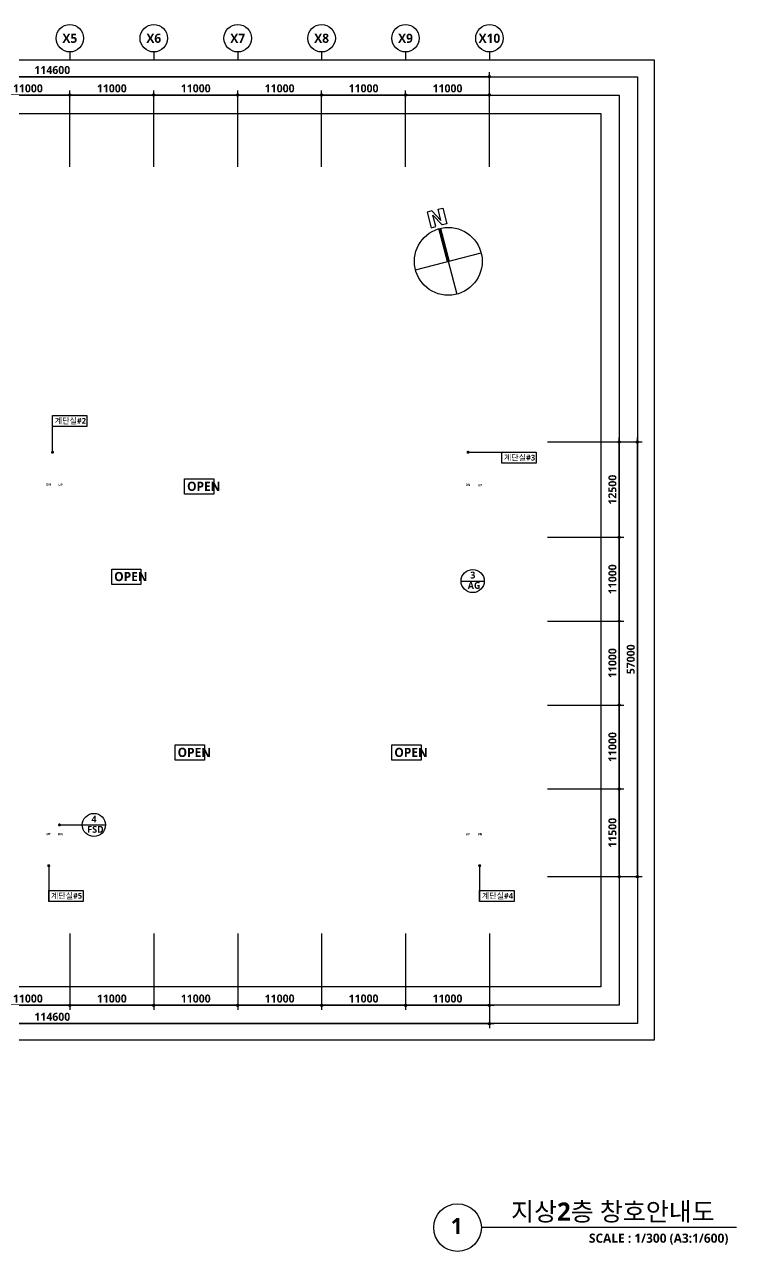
# Model space of a CAD drawing. Header units: millimetres. Extents: x 28132 to 190005487, y 7641 to 455456909.
# Drawn here: x 877444 to 970757, y 8754 to 169666 of the extents above; entities that cross this region are included whole.
import ezdxf
from ezdxf.enums import TextEntityAlignment as Align

# ---------------------------------------------------------------- set-up
doc = ezdxf.new("R2010")
doc.units = ezdxf.units.MM
doc.header["$LTSCALE"] = 400
doc.header["$MEASUREMENT"] = 0
doc.header["$PDSIZE"] = -10
doc.layers.get('0').update_dxf_attribs({"linetype": 'CONTINUOUS'})
doc.layers.get('Defpoints').update_dxf_attribs({"color": 153, "linetype": 'CONTINUOUS'})
for name, color, linetype in [('0_AW', 3, 'CONTINUOUS'), ('0_FSD', 1, 'CONTINUOUS'), ('A-ANNO-TEXT2', 7, 'CONTINUOUS'), ('COL', 2, 'CONTINUOUS'), ('SYM', 8, 'CONTINUOUS'), ('X-SEC-종$0$A-ST-AXIS-BUB', 7, 'CONTINUOUS')]:
    doc.layers.add(name, color=color, linetype=linetype)
doc.layers.add('Defpoint', color=161, linetype='CONTINUOUS', plot=False)
doc.styles.add('송현플러스-돋움체', font='NanumGothicBold.ttf')
doc.dimstyles.new('SHP 600', dxfattribs={"dimscale": 300, "dimtxt": 3.5, "dimasz": 1, "dimexe": 2, "dimexo": 2, "dimgap": 1, "dimtad": 1, "dimdec": 0, "dimzin": 0, "dimdsep": 46, "dimtxsty": '송현플러스-돋움체', "dimblk": 'DIMDOT', "dimcen": 0.09, "dimclrt": 3, "dimadec": 0, "dimazin": 1, "dimtfac": 1, "dimtdec": 0, "dimtix": 1, "dimtmove": 2, "dimatfit": 0, "dimldrblk": 'DIMDOT', "dimfxl": 1, "dimtfillclr": 3, "dimtolj": 1, "dimtzin": 0, "dimarcsym": 0})

# ---------------------------------------------------------------- blocks, each defined once
blk = doc.blocks.new('DIMDOT')
at = {"color": 0}
blk.add_line((-2, 0), (2, 0), dxfattribs=at)
for radius in [0.5, 0.25]:
    blk.add_circle((0, 0), radius, dxfattribs=at)
blk = doc.blocks.new('*D38')
at = {"color": 0, "lineweight": -2}
for p, q in [((823782, 151016), (823782, 163416)), ((938082, 162816), (824082, 162816)), ((938382, 151016), (938382, 163416))]:
    blk.add_line(p, q, dxfattribs=at)
at = {"layer": 'Defpoints', "color": 0}
for p in [(823782, 162816), (823782, 150416), (938382, 150416)]:
    blk.add_point(p, dxfattribs=at)
at = {"color": 0, "linetype": 'ByBlock', "lineweight": -2, "xscale": 300, "yscale": 300, "zscale": 300, "rotation": 180}
blk.add_blockref('DIMDOT', (823782, 162816), dxfattribs=at)
at = {"color": 0, "linetype": 'ByBlock', "lineweight": -2, "xscale": 300, "yscale": 300, "zscale": 300}
blk.add_blockref('DIMDOT', (938382, 162816), dxfattribs=at)
at = {"color": 3, "insert": (881082, 163696), "char_height": 1050, "attachment_point": 5, "style": '송현플러스-돋움체'}
blk.add_mtext('\\A1;114600', dxfattribs=at)
blk = doc.blocks.new('*D42')
at = {"color": 0, "lineweight": -2}
for p, q in [((872382, 151016), (872382, 161016)), ((883382, 151016), (883382, 161016)), ((883082, 160416), (872682, 160416))]:
    blk.add_line(p, q, dxfattribs=at)
at = {"layer": 'Defpoints', "color": 0}
for p in [(872382, 160416), (872382, 150416), (883382, 150416)]:
    blk.add_point(p, dxfattribs=at)
at = {"color": 0, "linetype": 'ByBlock', "lineweight": -2, "xscale": 300, "yscale": 300, "zscale": 300, "rotation": 180}
blk.add_blockref('DIMDOT', (872382, 160416), dxfattribs=at)
at = {"color": 0, "linetype": 'ByBlock', "lineweight": -2, "xscale": 300, "yscale": 300, "zscale": 300}
blk.add_blockref('DIMDOT', (883382, 160416), dxfattribs=at)
at = {"color": 3, "insert": (877882, 161292), "char_height": 1050, "attachment_point": 5, "style": '송현플러스-돋움체'}
blk.add_mtext('\\A1;11000', dxfattribs=at)
blk = doc.blocks.new('*D43')
at = {"color": 0, "lineweight": -2}
for p, q in [((883382, 151016), (883382, 161016)), ((894382, 151016), (894382, 161016)), ((894082, 160416), (883682, 160416))]:
    blk.add_line(p, q, dxfattribs=at)
at = {"layer": 'Defpoints', "color": 0}
for p in [(883382, 160416), (883382, 150416), (894382, 150416)]:
    blk.add_point(p, dxfattribs=at)
at = {"color": 0, "linetype": 'ByBlock', "lineweight": -2, "xscale": 300, "yscale": 300, "zscale": 300, "rotation": 180}
blk.add_blockref('DIMDOT', (883382, 160416), dxfattribs=at)
at = {"color": 0, "linetype": 'ByBlock', "lineweight": -2, "xscale": 300, "yscale": 300, "zscale": 300}
blk.add_blockref('DIMDOT', (894382, 160416), dxfattribs=at)
at = {"color": 3, "insert": (888882, 161292), "char_height": 1050, "attachment_point": 5, "style": '송현플러스-돋움체'}
blk.add_mtext('\\A1;11000', dxfattribs=at)
blk = doc.blocks.new('*D44')
at = {"color": 0, "lineweight": -2}
for p, q in [((894382, 151016), (894382, 161016)), ((905382, 151016), (905382, 161016)), ((905082, 160416), (894682, 160416))]:
    blk.add_line(p, q, dxfattribs=at)
at = {"layer": 'Defpoints', "color": 0}
for p in [(894382, 160416), (894382, 150416), (905382, 150416)]:
    blk.add_point(p, dxfattribs=at)
at = {"color": 0, "linetype": 'ByBlock', "lineweight": -2, "xscale": 300, "yscale": 300, "zscale": 300, "rotation": 180}
blk.add_blockref('DIMDOT', (894382, 160416), dxfattribs=at)
at = {"color": 0, "linetype": 'ByBlock', "lineweight": -2, "xscale": 300, "yscale": 300, "zscale": 300}
blk.add_blockref('DIMDOT', (905382, 160416), dxfattribs=at)
at = {"color": 3, "insert": (899882, 161292), "char_height": 1050, "attachment_point": 5, "style": '송현플러스-돋움체'}
blk.add_mtext('\\A1;11000', dxfattribs=at)
blk = doc.blocks.new('*D45')
at = {"color": 0, "lineweight": -2}
for p, q in [((905382, 151016), (905382, 161016)), ((916382, 151016), (916382, 161016)), ((916082, 160416), (905682, 160416))]:
    blk.add_line(p, q, dxfattribs=at)
at = {"layer": 'Defpoints', "color": 0}
for p in [(905382, 160416), (905382, 150416), (916382, 150416)]:
    blk.add_point(p, dxfattribs=at)
at = {"color": 0, "linetype": 'ByBlock', "lineweight": -2, "xscale": 300, "yscale": 300, "zscale": 300, "rotation": 180}
blk.add_blockref('DIMDOT', (905382, 160416), dxfattribs=at)
at = {"color": 0, "linetype": 'ByBlock', "lineweight": -2, "xscale": 300, "yscale": 300, "zscale": 300}
blk.add_blockref('DIMDOT', (916382, 160416), dxfattribs=at)
at = {"color": 3, "insert": (910882, 161292), "char_height": 1050, "attachment_point": 5, "style": '송현플러스-돋움체'}
blk.add_mtext('\\A1;11000', dxfattribs=at)
blk = doc.blocks.new('*D46')
at = {"color": 0, "lineweight": -2}
for p, q in [((916382, 151016), (916382, 161016)), ((927382, 151016), (927382, 161016)), ((927082, 160416), (916682, 160416))]:
    blk.add_line(p, q, dxfattribs=at)
at = {"layer": 'Defpoints', "color": 0}
for p in [(916382, 160416), (916382, 150416), (927382, 150416)]:
    blk.add_point(p, dxfattribs=at)
at = {"color": 0, "linetype": 'ByBlock', "lineweight": -2, "xscale": 300, "yscale": 300, "zscale": 300, "rotation": 180}
blk.add_blockref('DIMDOT', (916382, 160416), dxfattribs=at)
at = {"color": 0, "linetype": 'ByBlock', "lineweight": -2, "xscale": 300, "yscale": 300, "zscale": 300}
blk.add_blockref('DIMDOT', (927382, 160416), dxfattribs=at)
at = {"color": 3, "insert": (921882, 161292), "char_height": 1050, "attachment_point": 5, "style": '송현플러스-돋움체'}
blk.add_mtext('\\A1;11000', dxfattribs=at)
blk = doc.blocks.new('*D47')
at = {"color": 0, "lineweight": -2}
for p, q in [((927382, 151016), (927382, 161016)), ((938382, 151016), (938382, 161016)), ((938082, 160416), (927682, 160416))]:
    blk.add_line(p, q, dxfattribs=at)
at = {"layer": 'Defpoints', "color": 0}
for p in [(927382, 160416), (927382, 150416), (938382, 150416)]:
    blk.add_point(p, dxfattribs=at)
at = {"color": 0, "linetype": 'ByBlock', "lineweight": -2, "xscale": 300, "yscale": 300, "zscale": 300, "rotation": 180}
blk.add_blockref('DIMDOT', (927382, 160416), dxfattribs=at)
at = {"color": 0, "linetype": 'ByBlock', "lineweight": -2, "xscale": 300, "yscale": 300, "zscale": 300}
blk.add_blockref('DIMDOT', (938382, 160416), dxfattribs=at)
at = {"color": 3, "insert": (932882, 161292), "char_height": 1050, "attachment_point": 5, "style": '송현플러스-돋움체'}
blk.add_mtext('\\A1;11000', dxfattribs=at)
blk = doc.blocks.new('X-SEC-종$0$A-ST-AXIS-BUB-1')
at = {"layer": 'X-SEC-종$0$A-ST-AXIS-BUB'}
blk.add_line((0, 350), (0, 0), dxfattribs=at)
blk.add_circle((0, 950), 600, dxfattribs=at)
blk = doc.blocks.new('dr-sy-018-D-M')
for p, q in [((-1, 16.4), (-2.5, 16.4)), ((-2.5, 16.4), (-2.5, 11.4)), ((-1, 16.4), (1, 12.8)), ((1, 12.8), (1, 16.4)), ((1, 16.4), (2.5, 16.4)), ((2.5, 16.4), (2.5, 11.4)), ((-1, 15.09), (1.05, 11.4)), ((-1, 11.4), (-1, 15.09)), ((-2.5, 11.4), (-1, 11.4)), ((2.5, 11.4), (1.05, 11.4)), ((-10.5, 0), (10.5, 0)), ((0, 0), (0, -10.5))]:
    blk.add_line(p, q)
at = {"const_width": 1}
blk.add_lwpolyline([(0, 10.5), (0, 0)], dxfattribs=at)
blk.add_circle((0, 0), 10.5)
blk = doc.blocks.new('*D296')
at = {"color": 0, "lineweight": -2}
for p, q in [((945982, 114916), (955982, 114916)), ((955382, 102716), (955382, 114616)), ((945982, 102416), (955982, 102416))]:
    blk.add_line(p, q, dxfattribs=at)
at = {"layer": 'Defpoints', "color": 0}
for p in [(945382, 114916), (955382, 114916), (945382, 102416)]:
    blk.add_point(p, dxfattribs=at)
at = {"color": 0, "linetype": 'ByBlock', "lineweight": -2, "xscale": 300, "yscale": 300, "zscale": 300}
for p, rotation in [((955382, 114916), 90), ((955382, 102416), 270)]:
    blk.add_blockref('DIMDOT', p, dxfattribs=dict(at, rotation=rotation))
at = {"color": 3, "insert": (954503, 108666), "char_height": 1050, "attachment_point": 5, "rotation": 90, "style": '송현플러스-돋움체'}
blk.add_mtext('\\A1;12500', dxfattribs=at)
blk = doc.blocks.new('*D297')
at = {"color": 0, "lineweight": -2}
for p, q in [((945982, 102416), (955982, 102416)), ((955382, 91716), (955382, 102116)), ((945982, 91416), (955982, 91416))]:
    blk.add_line(p, q, dxfattribs=at)
at = {"layer": 'Defpoints', "color": 0}
for p in [(945382, 102416), (955382, 102416), (945382, 91416)]:
    blk.add_point(p, dxfattribs=at)
at = {"color": 0, "linetype": 'ByBlock', "lineweight": -2, "xscale": 300, "yscale": 300, "zscale": 300}
for p, rotation in [((955382, 102416), 90), ((955382, 91416), 270)]:
    blk.add_blockref('DIMDOT', p, dxfattribs=dict(at, rotation=rotation))
at = {"color": 3, "insert": (954506, 96916), "char_height": 1050, "attachment_point": 5, "rotation": 90, "style": '송현플러스-돋움체'}
blk.add_mtext('\\A1;11000', dxfattribs=at)
blk = doc.blocks.new('*D298')
at = {"color": 0, "lineweight": -2}
for p, q in [((945982, 91416), (955982, 91416)), ((955382, 80716), (955382, 91116)), ((945982, 80416), (955982, 80416))]:
    blk.add_line(p, q, dxfattribs=at)
at = {"layer": 'Defpoints', "color": 0}
for p in [(945382, 91416), (955382, 91416), (945382, 80416)]:
    blk.add_point(p, dxfattribs=at)
at = {"color": 0, "linetype": 'ByBlock', "lineweight": -2, "xscale": 300, "yscale": 300, "zscale": 300}
for p, rotation in [((955382, 91416), 90), ((955382, 80416), 270)]:
    blk.add_blockref('DIMDOT', p, dxfattribs=dict(at, rotation=rotation))
at = {"color": 3, "insert": (954506, 85916), "char_height": 1050, "attachment_point": 5, "rotation": 90, "style": '송현플러스-돋움체'}
blk.add_mtext('\\A1;11000', dxfattribs=at)
blk = doc.blocks.new('*D299')
at = {"color": 0, "lineweight": -2}
for p, q in [((945982, 80416), (955982, 80416)), ((955382, 69716), (955382, 80116)), ((945982, 69416), (955982, 69416))]:
    blk.add_line(p, q, dxfattribs=at)
at = {"layer": 'Defpoints', "color": 0}
for p in [(945382, 80416), (955382, 80416), (945382, 69416)]:
    blk.add_point(p, dxfattribs=at)
at = {"color": 0, "linetype": 'ByBlock', "lineweight": -2, "xscale": 300, "yscale": 300, "zscale": 300}
for p, rotation in [((955382, 80416), 90), ((955382, 69416), 270)]:
    blk.add_blockref('DIMDOT', p, dxfattribs=dict(at, rotation=rotation))
at = {"color": 3, "insert": (954506, 74916), "char_height": 1050, "attachment_point": 5, "rotation": 90, "style": '송현플러스-돋움체'}
blk.add_mtext('\\A1;11000', dxfattribs=at)
blk = doc.blocks.new('*D300')
at = {"color": 0, "lineweight": -2}
for p, q in [((945982, 69416), (955982, 69416)), ((955382, 58216), (955382, 69116)), ((945982, 57916), (955982, 57916))]:
    blk.add_line(p, q, dxfattribs=at)
at = {"layer": 'Defpoints', "color": 0}
for p in [(945382, 69416), (955382, 69416), (945382, 57916)]:
    blk.add_point(p, dxfattribs=at)
at = {"color": 0, "linetype": 'ByBlock', "lineweight": -2, "xscale": 300, "yscale": 300, "zscale": 300}
for p, rotation in [((955382, 69416), 90), ((955382, 57916), 270)]:
    blk.add_blockref('DIMDOT', p, dxfattribs=dict(at, rotation=rotation))
at = {"color": 3, "insert": (954505, 63666), "char_height": 1050, "attachment_point": 5, "rotation": 90, "style": '송현플러스-돋움체'}
blk.add_mtext('\\A1;11500', dxfattribs=at)
blk = doc.blocks.new('*D301')
at = {"color": 0, "lineweight": -2}
for p, q in [((945982, 114916), (958382, 114916)), ((957782, 58216), (957782, 114616)), ((945982, 57916), (958382, 57916))]:
    blk.add_line(p, q, dxfattribs=at)
at = {"layer": 'Defpoints', "color": 0}
for p in [(945382, 114916), (957782, 114916), (945382, 57916)]:
    blk.add_point(p, dxfattribs=at)
at = {"color": 0, "linetype": 'ByBlock', "lineweight": -2, "xscale": 300, "yscale": 300, "zscale": 300}
for p, rotation in [((957782, 114916), 90), ((957782, 57916), 270)]:
    blk.add_blockref('DIMDOT', p, dxfattribs=dict(at, rotation=rotation))
at = {"color": 3, "insert": (956905, 86416), "char_height": 1050, "attachment_point": 5, "rotation": 90, "style": '송현플러스-돋움체'}
blk.add_mtext('\\A1;57000', dxfattribs=at)
blk = doc.blocks.new('*D302')
at = {"color": 0, "lineweight": -2}
for p, q in [((927382, 50445), (927382, 40445)), ((938382, 50445), (938382, 40445)), ((927682, 41045), (938082, 41045))]:
    blk.add_line(p, q, dxfattribs=at)
at = {"layer": 'Defpoints', "color": 0}
for p in [(927382, 51045), (938382, 51045), (938382, 41045)]:
    blk.add_point(p, dxfattribs=at)
at = {"color": 0, "linetype": 'ByBlock', "lineweight": -2, "xscale": 300, "yscale": 300, "zscale": 300, "rotation": 180}
blk.add_blockref('DIMDOT', (927382, 41045), dxfattribs=at)
at = {"color": 0, "linetype": 'ByBlock', "lineweight": -2, "xscale": 300, "yscale": 300, "zscale": 300}
blk.add_blockref('DIMDOT', (938382, 41045), dxfattribs=at)
at = {"color": 3, "insert": (932882, 41921), "char_height": 1050, "attachment_point": 5, "style": '송현플러스-돋움체'}
blk.add_mtext('\\A1;11000', dxfattribs=at)
blk = doc.blocks.new('*D303')
at = {"color": 0, "lineweight": -2}
for p, q in [((916382, 50445), (916382, 40445)), ((927382, 50445), (927382, 40445)), ((916682, 41045), (927082, 41045))]:
    blk.add_line(p, q, dxfattribs=at)
at = {"layer": 'Defpoints', "color": 0}
for p in [(916382, 51045), (927382, 51045), (927382, 41045)]:
    blk.add_point(p, dxfattribs=at)
at = {"color": 0, "linetype": 'ByBlock', "lineweight": -2, "xscale": 300, "yscale": 300, "zscale": 300, "rotation": 180}
blk.add_blockref('DIMDOT', (916382, 41045), dxfattribs=at)
at = {"color": 0, "linetype": 'ByBlock', "lineweight": -2, "xscale": 300, "yscale": 300, "zscale": 300}
blk.add_blockref('DIMDOT', (927382, 41045), dxfattribs=at)
at = {"color": 3, "insert": (921882, 41921), "char_height": 1050, "attachment_point": 5, "style": '송현플러스-돋움체'}
blk.add_mtext('\\A1;11000', dxfattribs=at)
blk = doc.blocks.new('*D304')
at = {"color": 0, "lineweight": -2}
for p, q in [((905382, 50445), (905382, 40445)), ((916382, 50445), (916382, 40445)), ((905682, 41045), (916082, 41045))]:
    blk.add_line(p, q, dxfattribs=at)
at = {"layer": 'Defpoints', "color": 0}
for p in [(905382, 51045), (916382, 51045), (916382, 41045)]:
    blk.add_point(p, dxfattribs=at)
at = {"color": 0, "linetype": 'ByBlock', "lineweight": -2, "xscale": 300, "yscale": 300, "zscale": 300, "rotation": 180}
blk.add_blockref('DIMDOT', (905382, 41045), dxfattribs=at)
at = {"color": 0, "linetype": 'ByBlock', "lineweight": -2, "xscale": 300, "yscale": 300, "zscale": 300}
blk.add_blockref('DIMDOT', (916382, 41045), dxfattribs=at)
at = {"color": 3, "insert": (910882, 41921), "char_height": 1050, "attachment_point": 5, "style": '송현플러스-돋움체'}
blk.add_mtext('\\A1;11000', dxfattribs=at)
blk = doc.blocks.new('*D305')
at = {"color": 0, "lineweight": -2}
for p, q in [((894382, 50445), (894382, 40445)), ((905382, 50445), (905382, 40445)), ((894682, 41045), (905082, 41045))]:
    blk.add_line(p, q, dxfattribs=at)
at = {"layer": 'Defpoints', "color": 0}
for p in [(894382, 51045), (905382, 51045), (905382, 41045)]:
    blk.add_point(p, dxfattribs=at)
at = {"color": 0, "linetype": 'ByBlock', "lineweight": -2, "xscale": 300, "yscale": 300, "zscale": 300, "rotation": 180}
blk.add_blockref('DIMDOT', (894382, 41045), dxfattribs=at)
at = {"color": 0, "linetype": 'ByBlock', "lineweight": -2, "xscale": 300, "yscale": 300, "zscale": 300}
blk.add_blockref('DIMDOT', (905382, 41045), dxfattribs=at)
at = {"color": 3, "insert": (899882, 41921), "char_height": 1050, "attachment_point": 5, "style": '송현플러스-돋움체'}
blk.add_mtext('\\A1;11000', dxfattribs=at)
blk = doc.blocks.new('*D306')
at = {"color": 0, "lineweight": -2}
for p, q in [((883382, 50445), (883382, 40445)), ((894382, 50445), (894382, 40445)), ((883682, 41045), (894082, 41045))]:
    blk.add_line(p, q, dxfattribs=at)
at = {"layer": 'Defpoints', "color": 0}
for p in [(883382, 51045), (894382, 51045), (894382, 41045)]:
    blk.add_point(p, dxfattribs=at)
at = {"color": 0, "linetype": 'ByBlock', "lineweight": -2, "xscale": 300, "yscale": 300, "zscale": 300, "rotation": 180}
blk.add_blockref('DIMDOT', (883382, 41045), dxfattribs=at)
at = {"color": 0, "linetype": 'ByBlock', "lineweight": -2, "xscale": 300, "yscale": 300, "zscale": 300}
blk.add_blockref('DIMDOT', (894382, 41045), dxfattribs=at)
at = {"color": 3, "insert": (888882, 41921), "char_height": 1050, "attachment_point": 5, "style": '송현플러스-돋움체'}
blk.add_mtext('\\A1;11000', dxfattribs=at)
blk = doc.blocks.new('*D307')
at = {"color": 0, "lineweight": -2}
for p, q in [((872382, 50445), (872382, 40445)), ((883382, 50445), (883382, 40445)), ((872682, 41045), (883082, 41045))]:
    blk.add_line(p, q, dxfattribs=at)
at = {"layer": 'Defpoints', "color": 0}
for p in [(872382, 51045), (883382, 51045), (883382, 41045)]:
    blk.add_point(p, dxfattribs=at)
at = {"color": 0, "linetype": 'ByBlock', "lineweight": -2, "xscale": 300, "yscale": 300, "zscale": 300, "rotation": 180}
blk.add_blockref('DIMDOT', (872382, 41045), dxfattribs=at)
at = {"color": 0, "linetype": 'ByBlock', "lineweight": -2, "xscale": 300, "yscale": 300, "zscale": 300}
blk.add_blockref('DIMDOT', (883382, 41045), dxfattribs=at)
at = {"color": 3, "insert": (877882, 41921), "char_height": 1050, "attachment_point": 5, "style": '송현플러스-돋움체'}
blk.add_mtext('\\A1;11000', dxfattribs=at)
blk = doc.blocks.new('*D315')
at = {"color": 0, "lineweight": -2}
for p, q in [((823782, 50445), (823782, 38045)), ((938382, 50445), (938382, 38045)), ((824082, 38645), (938082, 38645))]:
    blk.add_line(p, q, dxfattribs=at)
at = {"layer": 'Defpoints', "color": 0}
for p in [(823782, 51045), (938382, 51045), (938382, 38645)]:
    blk.add_point(p, dxfattribs=at)
at = {"color": 0, "linetype": 'ByBlock', "lineweight": -2, "xscale": 300, "yscale": 300, "zscale": 300, "rotation": 180}
blk.add_blockref('DIMDOT', (823782, 38645), dxfattribs=at)
at = {"color": 0, "linetype": 'ByBlock', "lineweight": -2, "xscale": 300, "yscale": 300, "zscale": 300}
blk.add_blockref('DIMDOT', (938382, 38645), dxfattribs=at)
at = {"color": 3, "insert": (881082, 39524), "char_height": 1050, "attachment_point": 5, "style": '송현플러스-돋움체'}
blk.add_mtext('\\A1;114600', dxfattribs=at)

msp = doc.modelspace()

# ---------------------------------------------------------------- linework, layer by layer
at = {"const_width": 200}
msp.add_lwpolyline([(881922.2, 64689.6, 1), (882122.2, 64689.6, 1)], format="xyb", close=True, dxfattribs=at)
msp.add_lwpolyline([(882022.2, 64689.6), (885017.9, 64689.6)])
at = {"layer": '0_AW'}
msp.add_line((934662.7, 96679.5), (937704, 96679.5), dxfattribs=at)
msp.add_circle((936183.4, 96679.5), 1520.7, dxfattribs=at)
at = {"layer": '0_FSD'}
msp.add_line((885017.9, 64689.6), (888059.2, 64689.6), dxfattribs=at)
msp.add_circle((886538.6, 64689.6), 1520.7, dxfattribs=at)
at = {"layer": 'COL'}
msp.add_line((970757.1, 11877.9), (937318.4, 11877.9), dxfattribs=at)
msp.add_circle((934194.7, 11877.9), 3123.7, dxfattribs=at)
at = {"layer": 'Defpoint'}
for points in [[(959981.8, 36444.9), (788781.8, 36444.9), (788781.8, 165016.3), (959981.8, 165016.3)], [(957781.8, 38644.9), (790981.8, 38644.9), (790981.8, 162816.3), (957781.8, 162816.3)], [(955381.8, 41044.9), (793381.8, 41044.9), (793381.8, 160416.3), (955381.8, 160416.3)], [(952981.8, 43444.9), (795781.8, 43444.9), (795781.8, 158016.3), (952981.8, 158016.3)]]:
    msp.add_lwpolyline(points, close=True, dxfattribs=at)
at = {"layer": 'SYM'}
for points in [[(881116.8, 118395.3), (885626.8, 118395.3), (885626.8, 116965.3), (881116.8, 116965.3)], [(939992.8, 113570.3), (944502.8, 113570.3), (944502.8, 112140.3), (939992.8, 112140.3)], [(898430, 110087.4), (902260.3, 110087.4), (902260.3, 108069.2), (898430, 108069.2)], [(888872.8, 98252.3), (892703.1, 98252.3), (892703.1, 96234.1), (888872.8, 96234.1)], [(897186.1, 75185.7), (901016.3, 75185.7), (901016.3, 73167.5), (897186.1, 73167.5)], [(925597.9, 75185.7), (929428.1, 75185.7), (929428.1, 73167.5), (925597.9, 73167.5)], [(880612.8, 56100.3), (885122.8, 56100.3), (885122.8, 54670.3), (880612.8, 54670.3)], [(937097.8, 56100.3), (941607.8, 56100.3), (941607.8, 54670.3), (937097.8, 54670.3)]]:
    msp.add_lwpolyline(points, close=True, dxfattribs=at)
for points in [[(881116.8, 113570.3), (881116.8, 116965.3)], [(935576.8, 113570.3), (939992.8, 113570.3)], [(880612.8, 59345.3), (880612.8, 54670.3)], [(937097.8, 59345.3), (937097.8, 54670.3)]]:
    msp.add_lwpolyline(points, dxfattribs=at)
at = {"layer": 'SYM', "const_width": 200}
for points in [[(881016.8, 113570.3, 1), (881216.8, 113570.3, 1)], [(935476.8, 113570.3, 1), (935676.8, 113570.3, 1)], [(880512.8, 59345.3, 1), (880712.8, 59345.3, 1)], [(936997.8, 59345.3, 1), (937197.8, 59345.3, 1)]]:
    msp.add_lwpolyline(points, format="xyb", close=True, dxfattribs=at)

# ---------------------------------------------------------------- block references
at = {"xscale": 423.3600000000444, "yscale": 423.3600000000444, "zscale": 423.3600000000444, "rotation": 14.62512501076412}
msp.add_blockref('dr-sy-018-D-M', (932982.9, 138611.2), dxfattribs=at)
at = {"layer": 'X-SEC-종$0$A-ST-AXIS-BUB', "xscale": 3, "yscale": 3, "zscale": 3}
for p in [(883381.8, 165016.3), (894381.8, 165016.3), (905381.8, 165016.3), (916381.8, 165016.3), (927381.8, 165016.3), (938381.8, 165016.3)]:
    msp.add_blockref('X-SEC-종$0$A-ST-AXIS-BUB-1', p, dxfattribs=at)

# ---------------------------------------------------------------- texts
at = {"layer": '0_AW', "style": '송현플러스-돋움체'}
for s, p in [('AG', (935539.8, 95653)), ('3', (935866.2, 97013))]:
    msp.add_text(s, height=900, dxfattribs=at).set_placement(p)
at = {"layer": '0_FSD', "style": '송현플러스-돋움체'}
for s, p in [('FSD', (885664.9, 63663)), ('4', (886221.4, 65023))]:
    msp.add_text(s, height=900, dxfattribs=at).set_placement(p)
at = {"layer": 'A-ANNO-TEXT2', "style": '송현플러스-돋움체'}
for s, height, p in [('계단실#2', 750, (881405.7, 117315.1)), ('계단실#3', 750, (940281.6, 112490.1)), ('DN', 300, (880264.5, 109190.9)), ('UP', 300, (881868.6, 109160.4)), ('OPEN', 1200, (898747.7, 108506.5)), ('DN', 300, (935269.5, 109146.3)), ('UP', 300, (936873.6, 109115.7)), ('OPEN', 1200, (889190.5, 96671.4)), ('OPEN', 1200, (897503.8, 73604.9)), ('OPEN', 1200, (925915.6, 73604.9)), ('UP', 300, (880288, 63353.9)), ('DN', 300, (881846.1, 63345.9)), ('UP', 300, (935271.7, 63347.4)), ('DN', 300, (936829.8, 63339.4)), ('계단실#5', 750, (880901.6, 55020.1)), ('계단실#4', 750, (937386.6, 55020.1)), ('지상2층 창호안내도', 2400, (941216.6, 12776.9)), ('1', 2100, (933309.2, 11061)), ('SCALE : 1/300 (A3:1/600)', 1200, (951419.1, 9896.4))]:
    msp.add_text(s, height=height, dxfattribs=at).set_placement(p)
at = {"layer": 'X-SEC-종$0$A-ST-AXIS-BUB', "style": '송현플러스-돋움체'}
for s, p in [('X5', (883381.8, 167866.3)), ('X6', (894381.8, 167866.3)), ('X7', (905381.8, 167866.3)), ('X8', (916381.8, 167866.3)), ('X9', (927381.8, 167866.3)), ('X10', (938381.8, 167866.3))]:
    msp.add_text(s, height=1200, dxfattribs=at).set_placement(p, align=Align.MIDDLE_CENTER)

# ---------------------------------------------------------------- dimensions: what is measured, and where the dimension line sits
for base, p1, p2, picture, middle in [((823781.8, 162816.3), (938381.8, 150416.3), (823781.8, 150416.3), '*D38', (881081.8, 163695.8)), ((872381.8, 160416.3), (883381.8, 150416.3), (872381.8, 150416.3), '*D42', (877881.8, 161292.1)), ((883381.8, 160416.3), (894381.8, 150416.3), (883381.8, 150416.3), '*D43', (888881.8, 161292.1)), ((894381.8, 160416.3), (905381.8, 150416.3), (894381.8, 150416.3), '*D44', (899881.8, 161292.1)), ((905381.8, 160416.3), (916381.8, 150416.3), (905381.8, 150416.3), '*D45', (910881.8, 161292.1)), ((916381.8, 160416.3), (927381.8, 150416.3), (916381.8, 150416.3), '*D46', (921881.8, 161292.1)), ((927381.8, 160416.3), (938381.8, 150416.3), (927381.8, 150416.3), '*D47', (932881.8, 161292.1))]:
    dim = msp.add_linear_dim(base=base, p1=p1, p2=p2, dimstyle='SHP 600')
    dim.commit()
    dim.dimension.update_dxf_attribs({"geometry": picture, "text_midpoint": middle})
for base, p1, p2, angle, picture, middle in [((955381.8, 114916.3), (945381.8, 102416.3), (945381.8, 114916.3), 270, '*D296', (954503.1, 108666.3)), ((957781.8, 114916.3), (945381.8, 57916.3), (945381.8, 114916.3), 270, '*D301', (956904.6, 86416.3)), ((955381.8, 102416.3), (945381.8, 91416.3), (945381.8, 102416.3), 270, '*D297', (954506.1, 96916.3)), ((955381.8, 91416.3), (945381.8, 80416.3), (945381.8, 91416.3), 270, '*D298', (954506.1, 85916.3)), ((955381.8, 80416.3), (945381.8, 69416.3), (945381.8, 80416.3), 270, '*D299', (954506.1, 74916.3)), ((955381.8, 69416.3), (945381.8, 57916.3), (945381.8, 69416.3), 270, '*D300', (954504.6, 63666.3)), ((938381.8, 38644.9), (823781.8, 51044.9), (938381.8, 51044.9), 180, '*D315', (881081.8, 39524.3)), ((883381.8, 41044.9), (872381.8, 51044.9), (883381.8, 51044.9), 180, '*D307', (877881.8, 41920.6)), ((894381.8, 41044.9), (883381.8, 51044.9), (894381.8, 51044.9), 180, '*D306', (888881.8, 41920.6)), ((905381.8, 41044.9), (894381.8, 51044.9), (905381.8, 51044.9), 180, '*D305', (899881.8, 41920.6)), ((916381.8, 41044.9), (905381.8, 51044.9), (916381.8, 51044.9), 180, '*D304', (910881.8, 41920.6)), ((927381.8, 41044.9), (916381.8, 51044.9), (927381.8, 51044.9), 180, '*D303', (921881.8, 41920.6)), ((938381.8, 41044.9), (927381.8, 51044.9), (938381.8, 51044.9), 180, '*D302', (932881.8, 41920.6))]:
    dim = msp.add_linear_dim(base=base, p1=p1, p2=p2, angle=angle, dimstyle='SHP 600')
    dim.commit()
    dim.dimension.update_dxf_attribs({"geometry": picture, "text_midpoint": middle})

doc.saveas('drawing.dxf')
